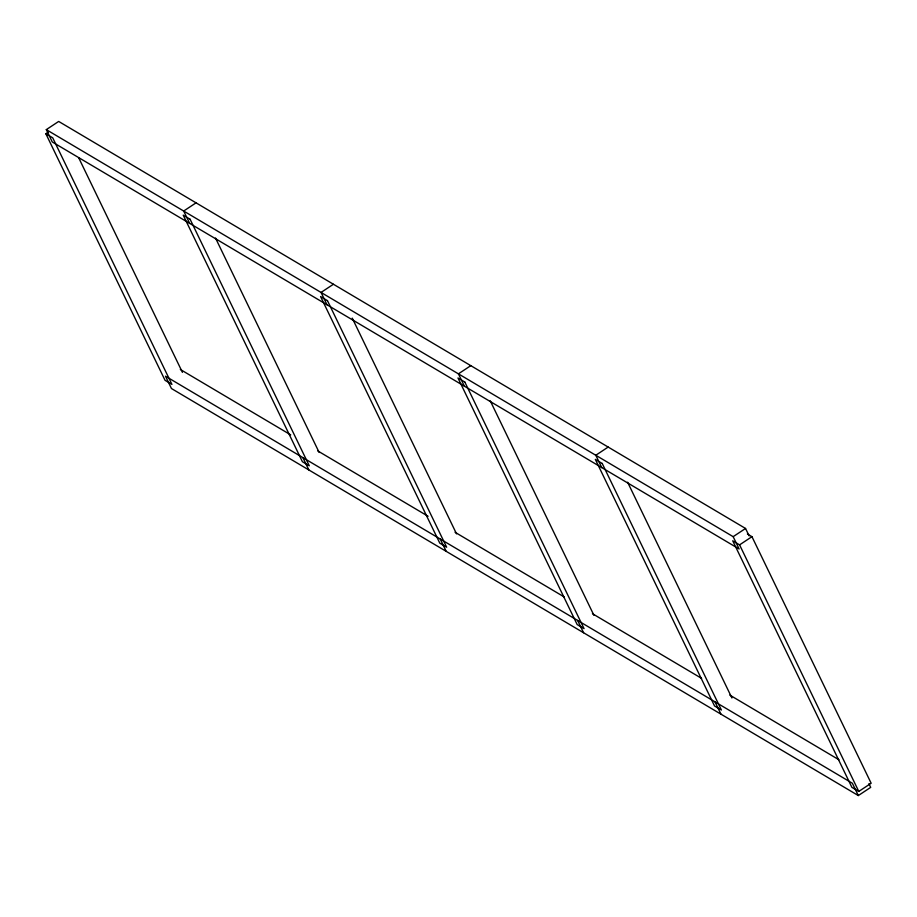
<?xml version="1.0" encoding="UTF-8"?>
<svg xmlns="http://www.w3.org/2000/svg" width="917" height="917" viewBox="0 0 917 917"><rect width="100%" height="100%" fill="white"/><g stroke="black" fill="none" stroke-linecap="round" stroke-linejoin="round"><path stroke-width="1.38" d="M46.308 129.629L733.164 536.674L739.125 548.996L52.269 141.963L46.308 129.629L58.677 121.434L745.544 528.467L749.12 535.872M45.85 133.756L52.716 137.825L171.915 384.395L165.049 380.326L45.85 133.756L48.097 132.266M196.055 202.84L183.675 211.036L189.636 223.37M333.421 284.247L321.053 292.443L327.014 304.776M470.799 365.654L458.42 373.849L464.38 386.183M608.166 447.06L595.798 455.256L601.758 467.59M733.164 536.674L745.544 528.467M739.583 544.87L751.951 536.674L871.15 783.244L858.782 791.44L851.904 787.371L732.717 540.801L739.583 544.87L858.782 791.44M858.323 795.566L852.363 783.244L165.496 376.199L171.456 388.533L858.323 795.566L870.692 787.371L868.903 783.668M747.378 533.958L751.951 536.674M180.328 369.459L290.712 434.876M317.695 450.866L428.09 516.282M455.073 532.273L564.23 596.967M592.439 613.679L701.608 678.374M729.817 695.086L838.975 759.78M627.618 482.227L731.915 697.975M714.996 701.826L720.945 714.16M490.251 400.821L593.918 615.284M577.618 620.419L583.579 632.753M352.254 318.13L456.551 533.877M440.24 539.013L446.201 551.346M215.495 238.007L319.173 452.471M302.874 457.606L308.834 469.94M78.747 157.884L182.426 372.348M190.094 219.243L183.228 215.163L302.415 461.732L309.293 465.813L190.094 219.243M327.461 300.65L320.595 296.581L439.793 543.151L446.659 547.22L327.461 300.65M464.839 382.057L457.973 377.987L577.16 624.557L584.037 628.626L464.839 382.057M602.205 463.463L595.339 459.394L714.538 705.964L721.404 710.033L602.205 463.463"/></g></svg>
